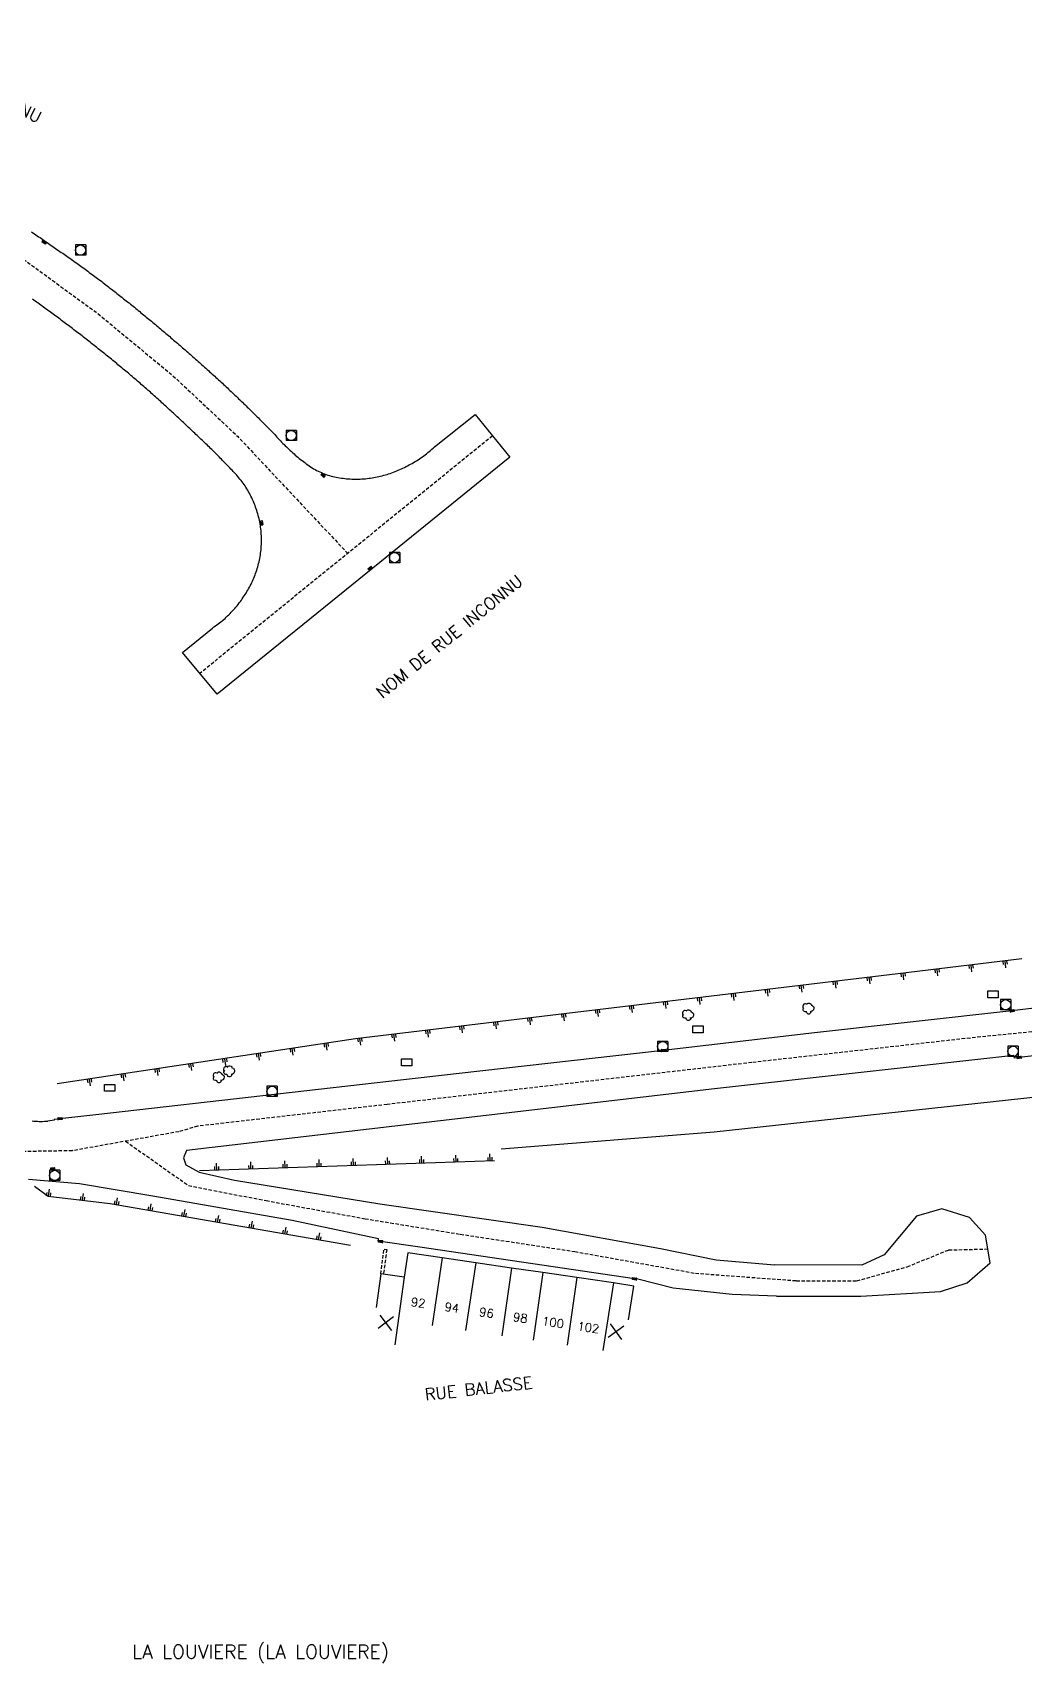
# Model space of a CAD drawing. Header units: millimetres. Extents: x 133000 to 134000, y 129000 to 130000.
# Drawn here: x 133492.7 to 133637.7, y 129000 to 129238.8 of the extents above; entities that cross this region are included whole.
import ezdxf
from ezdxf.enums import TextEntityAlignment as Align

# ---------------------------------------------------------------- set-up
doc = ezdxf.new("R2010")
doc.units = ezdxf.units.MM
doc.linetypes.add('DASHED', pattern=[0.75, 0.5, -0.25])
doc.layers.get('0').update_dxf_attribs({"linetype": 'CONTINUOUS'})
for name, color, linetype in [('W0001', 6, 'DASHED'), ('W0008', 7, 'CONTINUOUS'), ('W0100', 7, 'CONTINUOUS'), ('W0112', 1, 'DASHED'), ('W0211', 2, 'CONTINUOUS'), ('W0300', 7, 'CONTINUOUS'), ('W0302', 3, 'CONTINUOUS'), ('W0400', 7, 'CONTINUOUS'), ('W0420', 7, 'CONTINUOUS'), ('W0980', 7, 'CONTINUOUS'), ('W0989', 7, 'CONTINUOUS'), ('W0991', 7, 'CONTINUOUS'), ('W1102', 7, 'CONTINUOUS'), ('W1471', 7, 'CONTINUOUS')]:
    doc.layers.add(name, color=color, linetype=linetype)
doc.styles.get("Standard").update_dxf_attribs({"font": 'romans.shx', "width": 0.85})

# ---------------------------------------------------------------- blocks, each defined once
blk = doc.blocks.new('t211o')
at = {"color": 0, "linetype": 'Continuous'}
for p, q in [((-0.29, 0.5), (-0.29, 0)), ((0, 1), (0, 0)), ((0.29, 0.5), (0.29, 0))]:
    blk.add_line(p, q, dxfattribs=at)
blk = doc.blocks.new('T400')
for p, q in [((-0.15, 0.3), (0.15, 0.3)), ((-0.15, -0.25), (-0.15, 0.3)), ((-0.15, 0.15), (0.15, 0.15)), ((-0.15, 0), (0.15, 0)), ((0.15, 0.3), (0.15, -0.25)), ((-0.15, -0.15), (0.15, -0.15)), ((-0.15, -0.25), (-0.15, -0.3)), ((-0.15, -0.3), (0.15, -0.3)), ((0.15, -0.3), (0.15, -0.25))]:
    blk.add_line(p, q)
blk = doc.blocks.new('T420')
for p, q in [((0.75, 0.75), (-0.75, 0.75)), ((-0.75, 0.75), (-0.75, -0.75)), ((0.75, 0.75), (0.75, -0.75)), ((0.75, -0.75), (-0.75, -0.75))]:
    blk.add_line(p, q)
blk.add_ellipse((0, 0), major_axis=(-0.53, 0.53), ratio=1, start_param=3.926991, end_param=10.210176)
blk = doc.blocks.new('T1471')
at = {"color": 0, "linetype": 'Continuous', "flags": 128}
blk.add_lwpolyline([(-0.75, -0.5), (-0.75, 0.5), (0.75, 0.5), (0.75, -0.5), (-0.75, -0.5)], dxfattribs=at)
blk = doc.blocks.new('T300')
for p, q in [((-0.8, 0.51), (-0.86, 0.34)), ((-0.86, 0.34), (-0.86, 0.17)), ((-0.86, 0.17), (-0.74, 0.06)), ((-0.69, 0.63), (-0.8, 0.51)), ((-0.8, -0.06), (-0.74, 0.06)), ((-0.74, 0.06), (-0.69, 0.11)), ((-0.57, 0.69), (-0.69, 0.63)), ((-0.46, 0.69), (-0.57, 0.69)), ((-0.29, 0.63), (-0.46, 0.69)), ((-0.29, 0.63), (-0.17, 0.74)), ((-0.23, 0.57), (-0.29, 0.63)), ((-0.17, 0.74), (-0.06, 0.8)), ((-0.06, 0.8), (0.06, 0.8)), ((0.06, 0.8), (0.23, 0.74)), ((0.23, 0.74), (0.34, 0.63)), ((0.34, 0.63), (0.4, 0.51)), ((0.46, 0.46), (0.34, 0.46)), ((0.4, 0.51), (0.4, 0.46)), ((0.57, 0.4), (0.46, 0.46)), ((0.57, 0.4), (0.69, 0.29)), ((0.69, 0.29), (0.74, 0.17)), ((0.74, 0.06), (0.69, -0.17)), ((0.74, 0.17), (0.74, 0.06)), ((-0.8, -0.17), (-0.8, -0.06)), ((-0.8, -0.23), (-0.8, -0.17)), ((-0.74, -0.34), (-0.8, -0.23)), ((-0.69, -0.4), (-0.74, -0.34)), ((-0.51, -0.46), (-0.69, -0.4)), ((-0.4, -0.46), (-0.51, -0.46)), ((-0.4, -0.46), (-0.34, -0.46)), ((-0.34, -0.46), (-0.34, -0.4)), ((-0.34, -0.51), (-0.34, -0.46)), ((-0.29, -0.63), (-0.34, -0.51)), ((-0.17, -0.74), (-0.29, -0.63)), ((-0.06, -0.8), (-0.17, -0.74)), ((0.06, -0.8), (-0.06, -0.8)), ((0.17, -0.74), (0.06, -0.8)), ((0.23, -0.69), (0.17, -0.74)), ((0.29, -0.46), (0.23, -0.46)), ((0.29, -0.63), (0.23, -0.69)), ((0.46, -0.4), (0.29, -0.46)), ((0.34, -0.51), (0.29, -0.63)), ((0.34, -0.51), (0.34, -0.46)), ((0.57, -0.34), (0.46, -0.4)), ((0.63, -0.29), (0.57, -0.34)), ((0.69, -0.17), (0.63, -0.29))]:
    blk.add_line(p, q)
blk = doc.blocks.new('t991o')
at = {"color": 0, "linetype": 'Continuous'}
for p, q in [((-1, 1), (1, -1)), ((-1, -1), (1, 1))]:
    blk.add_line(p, q, dxfattribs=at)

msp = doc.modelspace()

# ---------------------------------------------------------------- linework, layer by layer
at = {"layer": 'W0001', "flags": 128}
for points in [[(133279.84, 129084.63), (133295.08, 129096.3), (133310.16, 129107.76), (133316.23, 129111.74), (133323.18, 129114.89), (133329.81, 129116.91), (133358.92, 129125.01), (133366.55, 129127.27), (133374.56, 129130.95), (133380.93, 129135.3), (133386.97, 129141), (133392.59, 129148.55), (133397.9, 129157.62), (133410.53, 129183.21), (133414.74, 129189.74), (133420.99, 129200.56), (133431.56, 129219.88), (133438.61, 129229.72), (133450.56, 129227.41), (133464.21, 129221.44), (133479.88, 129212.97), (133491.79, 129205.33), (133501.95, 129197.95), (133513.2, 129188.65), (133522.62, 129179.82), (133538.75, 129162.67)], [(133559.92, 129179.85), (133517.13, 129145.13)]]:
    msp.add_lwpolyline(points, dxfattribs=at)
at = {"layer": 'W0001'}
for points in [[(133641.02, 129092.95), (133629.77, 129091.84), (133597.85, 129088.26), (133544.51, 129082.13), (133516.8, 129078.95), (133514.06, 129078.15), (133498.47, 129075.36), (133491.62, 129075.25), (133479.8, 129073.97), (133464.9, 129070.46), (133453.96, 129066.36), (133437.79, 129057.37), (133421.1, 129044.14), (133407.24, 129032.06), (133392.42, 129019.07), (133378.45, 129006.84), (133370.62, 129000)], [(133506.27, 129076.76), (133515.47, 129070.27), (133526.82, 129068.07), (133541.28, 129065.43), (133555.22, 129063.16), (133571.96, 129060.63), (133589.6, 129057.46), (133604.36, 129056.37), (133613.2, 129056.36), (133620.58, 129058.41), (133626.62, 129060.86), (133632.37, 129061.01)]]:
    msp.add_lwpolyline(points, dxfattribs=at)
at = {"layer": 'W0008', "flags": 128}
for points in [[(133492.52, 129209.68), (133492.73, 129209.54), (133492.94, 129209.4), (133493.14, 129209.26), (133493.35, 129209.12), (133493.55, 129208.97), (133493.76, 129208.83), (133493.97, 129208.69), (133494.17, 129208.55), (133494.38, 129208.4), (133494.58, 129208.26), (133494.79, 129208.12), (133495, 129207.97), (133495.21, 129207.83), (133495.41, 129207.69), (133495.62, 129207.54), (133495.83, 129207.4), (133496.03, 129207.26), (133496.24, 129207.11), (133496.45, 129206.97), (133496.65, 129206.83), (133496.86, 129206.68), (133497.07, 129206.54), (133497.27, 129206.4), (133497.48, 129206.25), (133497.69, 129206.11), (133497.89, 129205.96), (133498.1, 129205.82), (133498.3, 129205.67), (133498.51, 129205.53), (133498.71, 129205.38), (133498.92, 129205.24), (133499.12, 129205.09), (133499.33, 129204.95), (133499.53, 129204.8), (133499.74, 129204.65), (133499.94, 129204.5), (133500.15, 129204.36), (133500.35, 129204.21), (133500.55, 129204.06), (133500.76, 129203.91), (133500.96, 129203.76), (133501.16, 129203.61), (133501.37, 129203.46), (133501.57, 129203.31), (133501.77, 129203.16), (133501.97, 129203.01), (133502.18, 129202.86), (133502.38, 129202.7), (133502.58, 129202.55), (133502.78, 129202.4), (133502.98, 129202.24), (133503.18, 129202.09), (133503.39, 129201.94), (133503.59, 129201.78), (133503.79, 129201.63), (133503.99, 129201.47), (133504.19, 129201.32), (133504.39, 129201.16), (133504.59, 129201.01), (133504.79, 129200.85), (133504.99, 129200.69), (133505.18, 129200.54), (133505.38, 129200.38), (133505.58, 129200.22), (133505.78, 129200.07), (133505.98, 129199.91), (133506.18, 129199.75), (133506.37, 129199.59), (133506.57, 129199.44), (133506.77, 129199.28), (133506.97, 129199.12), (133507.17, 129198.96), (133507.36, 129198.8), (133507.55, 129198.65), (133507.75, 129198.49), (133507.94, 129198.34), (133508.13, 129198.18), (133508.33, 129198.02), (133508.52, 129197.86), (133508.71, 129197.71), (133508.9, 129197.55), (133509.1, 129197.39), (133509.29, 129197.23), (133509.48, 129197.07), (133509.67, 129196.92), (133509.86, 129196.76), (133510.05, 129196.6), (133510.25, 129196.44), (133510.44, 129196.28), (133510.63, 129196.12), (133510.82, 129195.96), (133511.01, 129195.8), (133511.2, 129195.64), (133511.39, 129195.48), (133511.58, 129195.32), (133511.77, 129195.16), (133511.96, 129195), (133512.15, 129194.84), (133512.34, 129194.68), (133512.53, 129194.52), (133512.72, 129194.36), (133512.91, 129194.2), (133513.1, 129194.04), (133513.29, 129193.87), (133513.48, 129193.71), (133513.67, 129193.55), (133513.86, 129193.39), (133514.04, 129193.23), (133514.23, 129193.06), (133514.42, 129192.9), (133514.61, 129192.74), (133514.8, 129192.57), (133514.99, 129192.41), (133515.18, 129192.24), (133515.37, 129192.08), (133515.56, 129191.91), (133515.75, 129191.75), (133515.94, 129191.58), (133516.12, 129191.41), (133516.31, 129191.25), (133516.5, 129191.08), (133516.69, 129190.92), (133516.88, 129190.75), (133517.07, 129190.58), (133517.25, 129190.41), (133517.44, 129190.25), (133517.63, 129190.08), (133517.82, 129189.91), (133518, 129189.74), (133518.19, 129189.58), (133518.38, 129189.41), (133518.56, 129189.24), (133518.75, 129189.07), (133518.94, 129188.9), (133519.12, 129188.73), (133519.31, 129188.56), (133519.49, 129188.39), (133519.68, 129188.22), (133519.86, 129188.05), (133520.05, 129187.88), (133520.23, 129187.71), (133520.42, 129187.54), (133520.6, 129187.37), (133520.79, 129187.2), (133520.97, 129187.03), (133521.15, 129186.86), (133521.34, 129186.68), (133521.52, 129186.51), (133521.71, 129186.34), (133521.89, 129186.16), (133522.07, 129185.99), (133522.26, 129185.82), (133522.44, 129185.64), (133522.62, 129185.47), (133522.8, 129185.29), (133522.99, 129185.12), (133523.17, 129184.94), (133523.35, 129184.77), (133523.53, 129184.59), (133523.71, 129184.42), (133523.89, 129184.24), (133524.07, 129184.07), (133524.26, 129183.89), (133524.44, 129183.71), (133524.62, 129183.54), (133524.8, 129183.36), (133524.98, 129183.18), (133525.16, 129183), (133525.33, 129182.83), (133525.51, 129182.65), (133525.69, 129182.47), (133525.87, 129182.29), (133526.05, 129182.11), (133526.23, 129181.93), (133526.41, 129181.75), (133526.58, 129181.57), (133526.76, 129181.39), (133526.94, 129181.21), (133528.08, 129180.06), (133528.25, 129179.87), (133528.41, 129179.68), (133528.58, 129179.49), (133528.75, 129179.31), (133528.92, 129179.12), (133529.09, 129178.94), (133529.27, 129178.76), (133529.44, 129178.58), (133529.62, 129178.41), (133529.8, 129178.23), (133529.98, 129178.06), (133530.16, 129177.89), (133530.34, 129177.72), (133530.53, 129177.55), (133530.71, 129177.38), (133530.9, 129177.22), (133531.09, 129177.05), (133531.28, 129176.89), (133531.48, 129176.73), (133531.67, 129176.57), (133531.87, 129176.42), (133532.07, 129176.26), (133532.28, 129176.1), (133532.48, 129175.94), (133532.69, 129175.79), (133532.9, 129175.63), (133533.11, 129175.49), (133533.32, 129175.34), (133533.54, 129175.2), (133533.76, 129175.06), (133533.98, 129174.93), (133534.2, 129174.81), (133534.43, 129174.69), (133534.67, 129174.58), (133534.91, 129174.48), (133535.15, 129174.38), (133535.38, 129174.3), (133535.62, 129174.21), (133535.86, 129174.13), (133536.1, 129174.06), (133536.35, 129173.99), (133536.59, 129173.93), (133536.84, 129173.87), (133537.08, 129173.82), (133537.33, 129173.77), (133537.57, 129173.72), (133537.82, 129173.69), (133538.07, 129173.65), (133538.32, 129173.62), (133538.58, 129173.59), (133538.83, 129173.57), (133539.08, 129173.56), (133539.33, 129173.54), (133539.59, 129173.53), (133539.84, 129173.53), (133540.09, 129173.53), (133540.34, 129173.54), (133540.59, 129173.55), (133540.83, 129173.56), (133541.08, 129173.58), (133541.33, 129173.6), (133541.58, 129173.63), (133541.82, 129173.66), (133542.07, 129173.69), (133542.31, 129173.73), (133542.56, 129173.77), (133542.8, 129173.82), (133543.05, 129173.86), (133543.29, 129173.92), (133543.53, 129173.97), (133543.78, 129174.03), (133544.02, 129174.09), (133544.26, 129174.15), (133544.5, 129174.22), (133544.74, 129174.3), (133544.98, 129174.37), (133545.22, 129174.46), (133545.46, 129174.54), (133545.69, 129174.63), (133545.92, 129174.73), (133546.15, 129174.82), (133546.38, 129174.92), (133546.61, 129175.03), (133546.83, 129175.14), (133547.06, 129175.25), (133547.28, 129175.36), (133547.5, 129175.48), (133547.72, 129175.6), (133547.94, 129175.72), (133548.16, 129175.84), (133548.38, 129175.97), (133548.6, 129176.1), (133548.82, 129176.23), (133549.03, 129176.37), (133549.25, 129176.51), (133549.46, 129176.65), (133549.67, 129176.8), (133549.87, 129176.95), (133550.08, 129177.1), (133550.28, 129177.25), (133550.48, 129177.41), (133550.68, 129177.57), (133550.87, 129177.73), (133551.07, 129177.9), (133551.26, 129178.06), (133551.45, 129178.24), (133557.41, 129182.96), (133562.44, 129176.73), (133542.44, 129160.53), (133519.64, 129142.08), (133514.61, 129148.18), (133518.98, 129151.77), (133519.19, 129151.92), (133519.41, 129152.07), (133519.61, 129152.22), (133519.82, 129152.37), (133520.02, 129152.53), (133520.22, 129152.69), (133520.42, 129152.85), (133520.62, 129153.02), (133520.81, 129153.18), (133521, 129153.36), (133521.18, 129153.53), (133521.37, 129153.71), (133521.55, 129153.89), (133521.73, 129154.07), (133521.9, 129154.26), (133522.07, 129154.44), (133522.24, 129154.64), (133522.41, 129154.83), (133522.57, 129155.03), (133522.73, 129155.23), (133522.89, 129155.43), (133523.05, 129155.64), (133523.2, 129155.85), (133523.34, 129156.05), (133523.48, 129156.26), (133523.62, 129156.46), (133523.76, 129156.67), (133523.89, 129156.88), (133524.02, 129157.09), (133524.14, 129157.31), (133524.26, 129157.52), (133524.38, 129157.74), (133524.5, 129157.96), (133524.61, 129158.18), (133524.72, 129158.4), (133524.82, 129158.62), (133524.92, 129158.85), (133525.02, 129159.07), (133525.11, 129159.3), (133525.2, 129159.53), (133525.29, 129159.76), (133525.37, 129160), (133525.45, 129160.23), (133525.52, 129160.47), (133525.59, 129160.71), (133525.66, 129160.95), (133525.72, 129161.19), (133525.78, 129161.44), (133525.84, 129161.7), (133525.89, 129161.95), (133525.94, 129162.2), (133525.98, 129162.45), (133526.02, 129162.7), (133526.05, 129162.96), (133526.08, 129163.21), (133526.1, 129163.46), (133526.12, 129163.72), (133526.13, 129163.97), (133526.14, 129164.22), (133526.15, 129164.48), (133526.15, 129164.73), (133526.14, 129164.99), (133526.13, 129165.24), (133526.12, 129165.5), (133526.1, 129165.75), (133526.08, 129166.01), (133526.05, 129166.26), (133526.02, 129166.52), (133525.98, 129166.77), (133525.94, 129167.02), (133525.89, 129167.27), (133525.84, 129167.52), (133525.79, 129167.76), (133525.73, 129168), (133525.67, 129168.25), (133525.6, 129168.48), (133525.53, 129168.72), (133525.45, 129168.96), (133525.37, 129169.19), (133525.29, 129169.43), (133525.2, 129169.66), (133525.11, 129169.89), (133525.02, 129170.12), (133524.92, 129170.35), (133524.82, 129170.57), (133524.71, 129170.8), (133524.6, 129171.02), (133524.49, 129171.25), (133524.37, 129171.47), (133524.25, 129171.69), (133524.13, 129171.91), (133524, 129172.12), (133523.87, 129172.34), (133523.74, 129172.55), (133523.6, 129172.75), (133523.45, 129172.96), (133523.31, 129173.16), (133523.15, 129173.35), (133523, 129173.55), (133522.84, 129173.74), (133522.68, 129173.92), (133522.52, 129174.11), (133522.35, 129174.29), (133522.18, 129174.47), (133522.01, 129174.66), (133521.84, 129174.83), (133521.67, 129175.01), (133521.49, 129175.19), (133521.32, 129175.37), (133521.15, 129175.54), (133520.97, 129175.72), (133520.8, 129175.9), (133520.62, 129176.07), (133520.45, 129176.25), (133520.28, 129176.43), (133520.11, 129176.61), (133519.93, 129176.79), (133519.76, 129176.97), (133519.59, 129177.14), (133519.42, 129177.32), (133519.24, 129177.5), (133519.07, 129177.67), (133518.89, 129177.85), (133518.71, 129178.02), (133518.54, 129178.19), (133518.36, 129178.37), (133518.18, 129178.54), (133518, 129178.71), (133517.82, 129178.88), (133517.64, 129179.05), (133517.46, 129179.22), (133517.28, 129179.39), (133517.1, 129179.56), (133516.92, 129179.73), (133516.74, 129179.9), (133516.56, 129180.07), (133516.38, 129180.24), (133516.2, 129180.41), (133516.02, 129180.58), (133515.84, 129180.75), (133515.66, 129180.92), (133515.47, 129181.09), (133515.29, 129181.27), (133515.11, 129181.44), (133514.92, 129181.61), (133514.74, 129181.79), (133514.55, 129181.96), (133514.37, 129182.13), (133514.18, 129182.3), (133514, 129182.48), (133513.82, 129182.65), (133513.63, 129182.82), (133513.45, 129182.99), (133513.26, 129183.16), (133513.07, 129183.34), (133512.89, 129183.51), (133512.7, 129183.68), (133512.52, 129183.85), (133512.33, 129184.02), (133512.15, 129184.19), (133511.96, 129184.36), (133511.77, 129184.53), (133511.59, 129184.7), (133511.4, 129184.87), (133511.21, 129185.04), (133511.02, 129185.21), (133510.84, 129185.38), (133510.65, 129185.55), (133510.46, 129185.72), (133510.27, 129185.89), (133510.08, 129186.06), (133509.89, 129186.23), (133509.71, 129186.39), (133509.52, 129186.56), (133509.33, 129186.73), (133509.14, 129186.89), (133508.95, 129187.06), (133508.76, 129187.23), (133508.57, 129187.39), (133508.38, 129187.55), (133508.19, 129187.71), (133508, 129187.87), (133507.82, 129188.03), (133507.63, 129188.2), (133507.44, 129188.36), (133507.25, 129188.52), (133507.06, 129188.68), (133506.87, 129188.84), (133506.68, 129189), (133506.49, 129189.16), (133506.3, 129189.31), (133506.11, 129189.47), (133505.92, 129189.63), (133505.73, 129189.79), (133505.54, 129189.95), (133505.35, 129190.11), (133505.16, 129190.26), (133504.97, 129190.42), (133504.78, 129190.58), (133504.58, 129190.74), (133504.39, 129190.89), (133504.2, 129191.05), (133504.01, 129191.21), (133503.82, 129191.36), (133503.62, 129191.52), (133503.43, 129191.67), (133503.24, 129191.83), (133503.04, 129191.98), (133502.85, 129192.14), (133502.66, 129192.29), (133502.46, 129192.45), (133502.27, 129192.6), (133502.08, 129192.76), (133501.88, 129192.91), (133501.69, 129193.06), (133501.49, 129193.22), (133501.3, 129193.37), (133501.1, 129193.53), (133500.9, 129193.69), (133500.7, 129193.84), (133500.5, 129194), (133500.3, 129194.15), (133500.11, 129194.3), (133499.91, 129194.46), (133499.71, 129194.61), (133499.51, 129194.77), (133499.31, 129194.92), (133499.11, 129195.07), (133498.91, 129195.23), (133498.71, 129195.38), (133498.51, 129195.53), (133498.31, 129195.68), (133498.11, 129195.84), (133497.9, 129195.99), (133497.7, 129196.14), (133497.5, 129196.29), (133497.3, 129196.44), (133497.1, 129196.59), (133496.9, 129196.74), (133496.7, 129196.9), (133496.49, 129197.05), (133496.29, 129197.2), (133496.09, 129197.35), (133495.89, 129197.5), (133495.68, 129197.65), (133495.48, 129197.8), (133495.28, 129197.95), (133495.08, 129198.09), (133494.87, 129198.24), (133494.67, 129198.39), (133494.47, 129198.54), (133494.26, 129198.69), (133494.06, 129198.84), (133493.86, 129198.98), (133493.66, 129199.13), (133493.46, 129199.28), (133493.26, 129199.42), (133493.06, 129199.56), (133492.86, 129199.71), (133492.66, 129199.85)], [(133492.6, 129079.72), (133492.86, 129079.69), (133493.11, 129079.68), (133493.37, 129079.67), (133493.62, 129079.66), (133493.88, 129079.66), (133494.13, 129079.66), (133494.39, 129079.67), (133494.64, 129079.69), (133494.9, 129079.71), (133494.92, 129079.71)]]:
    msp.add_lwpolyline(points, dxfattribs=at)
at = {"layer": 'W0008'}
for points in [[(133654.63, 129098.05), (133635.89, 129095.82), (133607.02, 129092.58), (133584.88, 129090.03), (133555.06, 129086.65), (133501.91, 129080.62), (133496.66, 129080.04), (133495.81, 129079.93), (133495.82, 129079.82), (133494.92, 129079.71)], [(133654.81, 129091.03), (133636.96, 129089), (133636.24, 129088.91), (133636.18, 129089.27), (133592.41, 129084.39), (133515.19, 129075.4), (133514.73, 129074.32), (133515.08, 129073.28), (133517.01, 129072.23), (133522.19, 129071.04), (133543.43, 129067.61), (133567.17, 129064.21), (133584.51, 129061.09), (133592.64, 129059.41), (133601.16, 129058.67)], [(133601.43, 129054.09), (133594.97, 129054.37), (133586.35, 129055.26), (133581.17, 129056.59), (133580.71, 129056.65), (133549.32, 129061.27), (133543.56, 129062.11), (133543.21, 129062.19), (133543.26, 129062.47), (133530.63, 129065.18), (133510.23, 129068.71), (133499.52, 129070.51), (133492.09, 129071.15)], [(133601.43, 129054.09), (133613.79, 129054.1), (133625.45, 129054.81), (133629.35, 129056.07), (133632.72, 129058.98), (133632.01, 129063.03), (133629.68, 129065.6), (133625.64, 129066.86), (133621.92, 129065.79), (133619.44, 129062.82), (133617.2, 129060.17), (133613.92, 129058.63), (133601.16, 129058.67)]]:
    msp.add_lwpolyline(points, dxfattribs=at)
at = {"layer": 'W0100'}
msp.add_lwpolyline([(133579.81, 129050.65), (133580.59, 129055.59), (133577.61, 129056.06), (133572.27, 129056.83), (133567.29, 129057.55), (133562.7, 129058.21), (133557.48, 129059), (133552.55, 129059.72), (133547.53, 129060.44), (133547.03, 129056.9), (133543.6, 129057.38), (133542.9, 129052.43)], dxfattribs=at)
at = {"layer": 'W0112'}
for p, q in [((133543.59, 129057.38), (133544.06, 129060.97)), ((133544.06, 129060.97), (133544.46, 129060.92))]:
    msp.add_line(p, q, dxfattribs=at)
msp.add_lwpolyline([(133544.46, 129060.92), (133543.99, 129057.33), (133543.59, 129057.38)], dxfattribs=at)
at = {"layer": 'W0211'}
msp.add_line((133517.07, 129072.47), (133560.23, 129073.93), dxfattribs=at)
for points in [[(133637.35, 129103.4), (133619.2, 129101.23), (133539.87, 129091.71), (133496.25, 129085.12)], [(133492.93, 129070.18), (133494.95, 129068.73), (133504.01, 129067.65), (133539.18, 129061.54)]]:
    msp.add_lwpolyline(points, dxfattribs=at)
at = {"layer": 'W0302'}
msp.add_lwpolyline([(133639.87, 129083.25), (133592.33, 129078.06), (133561.2, 129075.59)], dxfattribs=at)
at = {"layer": 'W1102'}
for p, q in [((133552.55, 129059.72), (133551.09, 129049.83)), ((133557.48, 129059), (133555.99, 129049.11)), ((133562.7, 129058.21), (133561.28, 129048.32)), ((133547.03, 129056.9), (133545.65, 129047)), ((133567.29, 129057.55), (133565.86, 129047.66)), ((133572.27, 129056.83), (133570.84, 129046.94)), ((133577.61, 129056.06), (133576.04, 129046.18))]:
    msp.add_line(p, q, dxfattribs=at)

# ---------------------------------------------------------------- block references
at = {"layer": 'W0211'}
for p, rotation in [((133619.97, 129101.32), 186.827144042158), ((133624.94, 129101.92), 186.827144042158), ((133629.9, 129102.51), 186.827144042158), ((133634.87, 129103.11), 186.827144042158), ((133595.15, 129098.34), 186.8443204505774), ((133600.12, 129098.94), 186.8443204505774), ((133605.08, 129099.54), 186.8443204505774), ((133610.04, 129100.13), 186.8443204505774), ((133615.01, 129100.73), 186.8443204505774), ((133575.29, 129095.96), 186.8443204505774), ((133580.26, 129096.56), 186.8443204505774), ((133585.22, 129097.15), 186.8443204505774), ((133590.19, 129097.75), 186.8443204505774), ((133555.44, 129093.58), 186.8443204505774), ((133560.4, 129094.17), 186.8443204505774), ((133565.36, 129094.77), 186.8443204505774), ((133570.33, 129095.36), 186.8443204505774), ((133540.54, 129091.79), 186.8443204505774), ((133545.51, 129092.38), 186.8443204505774), ((133550.47, 129092.98), 186.8443204505774), ((133520.77, 129088.82), 188.592586238845), ((133525.71, 129089.57), 188.592586238845), ((133530.65, 129090.32), 188.592586238845), ((133535.6, 129091.06), 188.592586238845), ((133505.93, 129086.58), 188.592586238845), ((133510.88, 129087.33), 188.592586238845), ((133515.82, 129088.07), 188.592586238845), ((133500.99, 129085.83), 188.592586238845), ((133549.55, 129073.57), 1.938706886404351), ((133554.54, 129073.74), 1.938706886404351), ((133559.54, 129073.91), 1.938706886404351), ((133519.56, 129072.55), 1.938706886404351), ((133524.56, 129072.72), 1.938706886404351), ((133529.56, 129072.89), 1.938706886404351), ((133534.55, 129073.06), 1.938706886404351), ((133539.55, 129073.23), 1.938706886404351), ((133544.55, 129073.4), 1.938706886404351), ((133494.96, 129068.73), 353.1822547946647), ((133499.93, 129068.13), 353.1822547946647), ((133504.89, 129067.49), 350.1469474663344), ((133509.81, 129066.64), 350.1469474663344), ((133514.74, 129065.78), 350.1469474663344), ((133519.67, 129064.93), 350.1469474663344), ((133524.59, 129064.07), 350.1469474663344), ((133529.52, 129063.22), 350.1469474663344), ((133534.45, 129062.36), 350.1469474663344)]:
    msp.add_blockref('t211o', p, dxfattribs=dict(at, rotation=rotation))
at = {"layer": 'W0300'}
for p in [(133606.16, 129096.15), (133588.57, 129095.18), (133519.93, 129086.08), (133521.46, 129086.97)]:
    msp.add_blockref('T300', p, dxfattribs=at)
at = {"layer": 'W0400'}
for p, rotation in [((133494.35, 129208.17), 235.3382225197421), ((133535.16, 129174.07), 224.877786544967), ((133526.15, 129167.14), 10.41164048770729), ((133542.01, 129160.51), 128.9850646441833), ((133635.89, 129095.82), 276.7870788574218), ((133584.88, 129090.03), 276.5523223876952), ((133636.96, 129089), 96.50019836438615), ((133496.66, 129080.04), 276.2783813476562), ((133495.62, 129072.7), 90), ((133543.56, 129062.11), 81.7077636713549), ((133580.71, 129056.65), 81.60998535101905)]:
    msp.add_blockref('T400', p, dxfattribs=dict(at, rotation=rotation))
at = {"layer": 'W0420'}
for p in [(133499.69, 129207.01), (133530.49, 129179.91), (133545.6, 129162.07), (133634.96, 129096.7), (133584.81, 129090.6), (133636.04, 129089.9), (133527.69, 129084.04), (133495.9, 129071.76)]:
    msp.add_blockref('T420', p, dxfattribs=at)
at = {"layer": 'W0991'}
for p, rotation in [((133544.34, 129050.21), 172.0305984976903), ((133578, 129048.91), 170.9442765348859)]:
    msp.add_blockref('t991o', p, dxfattribs=dict(at, rotation=rotation))
at = {"layer": 'W1471'}
for p in [(133633.1, 129098.23), (133589.98, 129093.12), (133547.36, 129088.29), (133503.96, 129084.56)]:
    msp.add_blockref('T1471', p, dxfattribs=at)

# ---------------------------------------------------------------- texts
at = {"layer": 'W0980'}
msp.add_text('LA LOUVIERE (LA LOUVIERE)', height=2, dxfattribs=at).set_placement((133526, 129002), align=Align.MIDDLE)
at = {"layer": 'W0989'}
for s, rotation, p in [('NOM DE RUE INCONNU', 333.7796, (133481.79, 129232.23)), ('NOM DE RUE INCONNU', 39.2635, (133553.62, 129150.54)), ('RUE BALASSE', 6.5533, (133557.89, 129040.62))]:
    msp.add_text(s, height=1.75, rotation=rotation, dxfattribs=at).set_placement(p, align=Align.MIDDLE)
at = {"layer": 'W0991'}
for s, height, rotation, p in [('92', 1.25, 351.9166, (133549.06, 129053.15)), ('94', 1.25, 351.611, (133554, 129052.44)), ('96', 1.25, 351.4574, (133559.05, 129051.68)), ('98', 1.249, 351.8475, (133564, 129050.95)), ('100', 1.25, 351.7659, (133568.78, 129050.27)), ('102', 1.249, 351.7435, (133573.94, 129049.52))]:
    msp.add_text(s, height=height, rotation=rotation, dxfattribs=at).set_placement(p, align=Align.MIDDLE)

doc.saveas('drawing.dxf')
